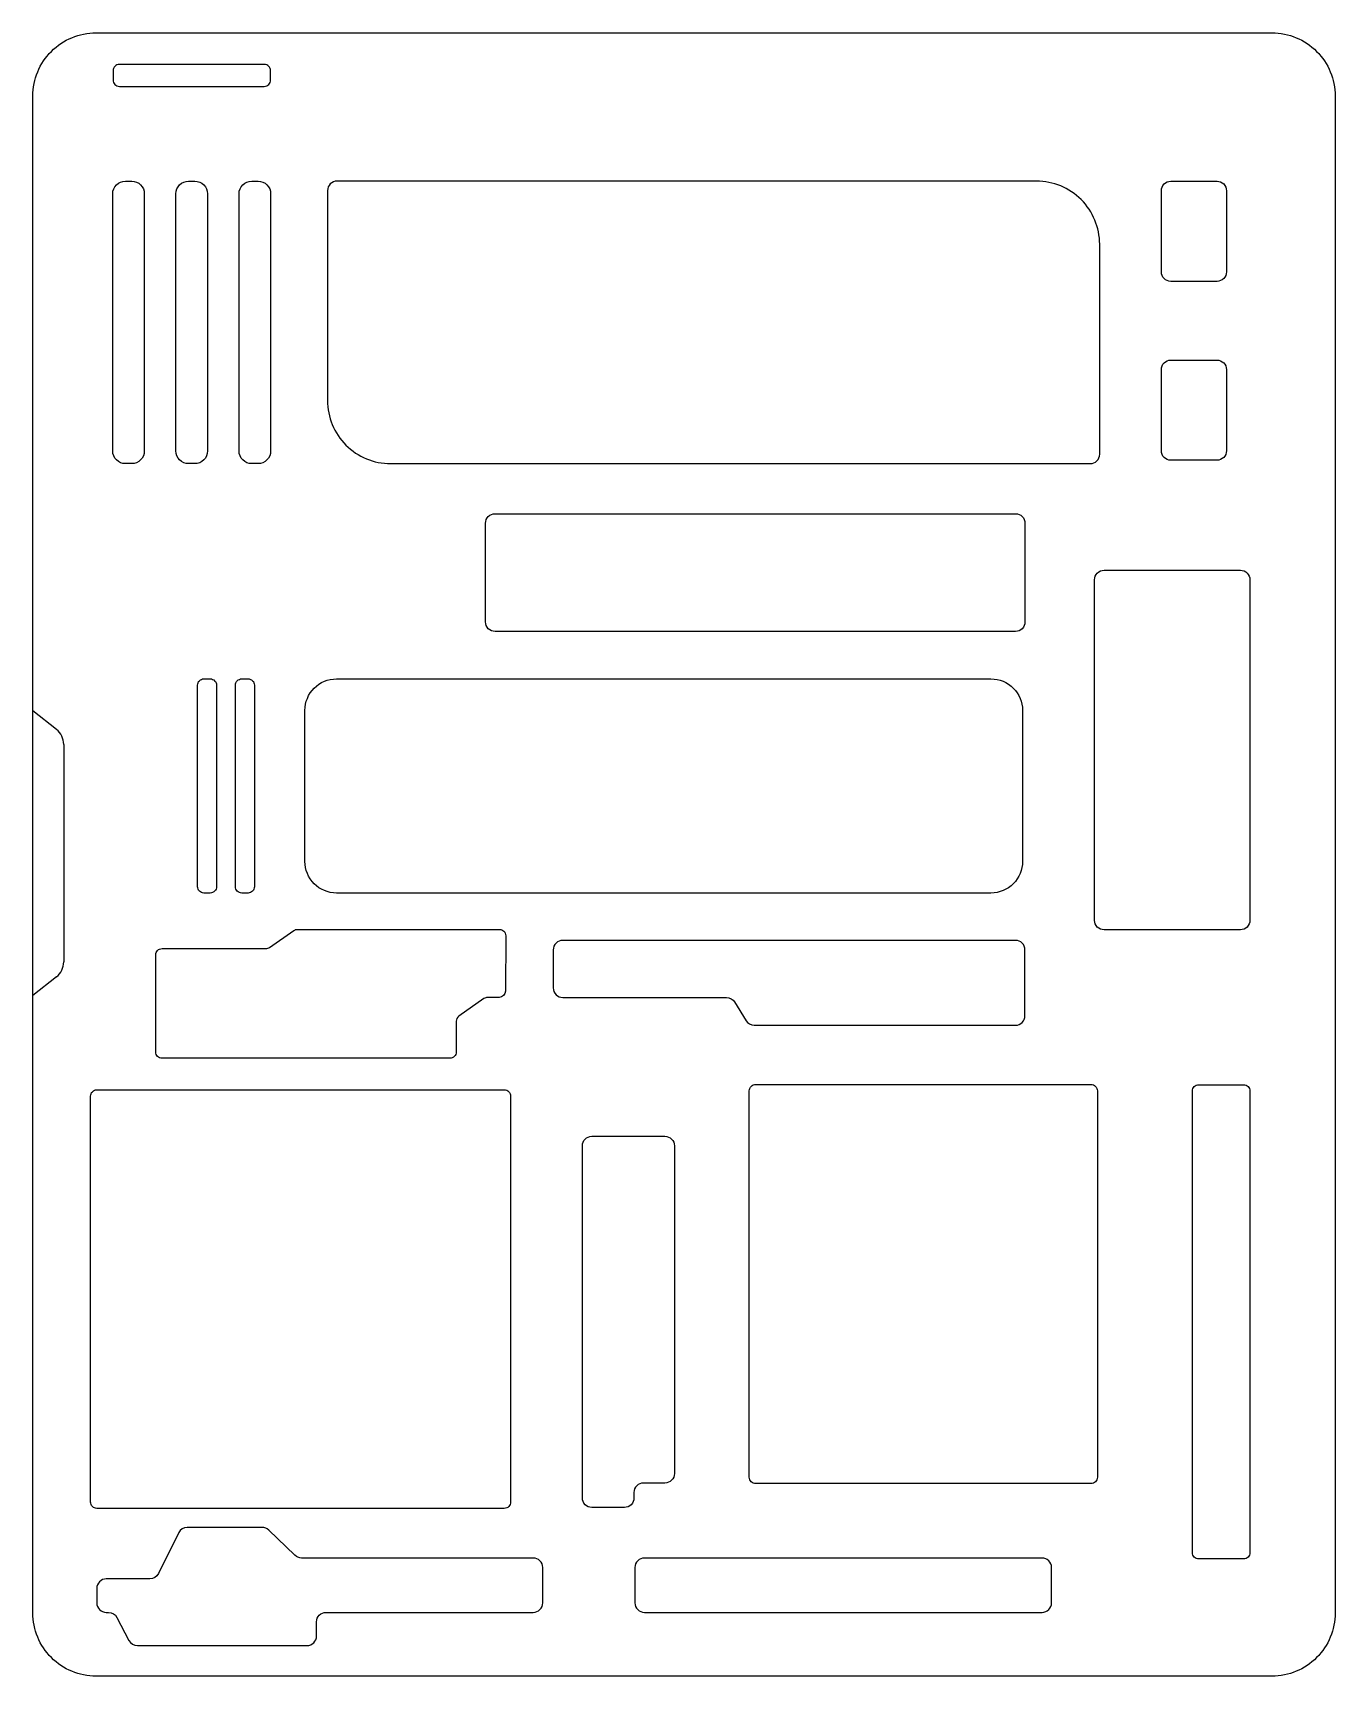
# Model space of a CAD drawing. Header units: centimetres. Extents: x -19.9 to 21.3, y -26.1 to 26.
import ezdxf

# ---------------------------------------------------------------- set-up
doc = ezdxf.new("R2010")
doc.units = ezdxf.units.CM
doc.layers.get('0').update_dxf_attribs({"linetype": 'CONTINUOUS'})

msp = doc.modelspace()

# ---------------------------------------------------------------- linework, layer by layer
for p, q in [((-19.157, 3.914), (-19.906, 4.507)), ((-18.929, 3.443), (-18.929, -3.443)), ((-19.157, -3.914), (-19.906, -4.507))]:
    msp.add_line(p, q)
for points in [[(-17.906, 25.966), (19.326, 25.966, -0.414214), (21.326, 23.966), (21.326, -24.052, -0.414214), (19.326, -26.052), (-17.906, -26.052, -0.414214), (-19.906, -24.052), (-19.906, 23.966, -0.414214)], [(-12.58, 24.964), (-17.166, 24.964, 0.414214), (-17.366, 24.764), (-17.366, 24.472, 0.414214), (-17.166, 24.272), (-12.58, 24.272, 0.414214), (-12.38, 24.472), (-12.38, 24.764, 0.414214)], [(-17.378, 12.73), (-17.378, 20.872, -0.414214), (-16.978, 21.272), (-16.778, 21.272, -0.414214), (-16.378, 20.872), (-16.378, 12.73, -0.414214), (-16.778, 12.33), (-16.978, 12.33, -0.414214)], [(-15.378, 12.73), (-15.378, 20.872, -0.414214), (-14.978, 21.272), (-14.778, 21.272, -0.414214), (-14.378, 20.872), (-14.378, 12.73, -0.414214), (-14.778, 12.33), (-14.978, 12.33, -0.414214)], [(-12.978, 21.272), (-12.778, 21.272, -0.414214), (-12.378, 20.872), (-12.378, 12.73, -0.414214), (-12.778, 12.33), (-12.978, 12.33, -0.414214), (-13.378, 12.73), (-13.378, 20.872, -0.414214)], [(11.871, 21.272), (-10.278, 21.272, 0.414214), (-10.578, 20.972), (-10.578, 14.33, 0.414214), (-8.578, 12.33), (13.571, 12.33, 0.414214), (13.871, 12.63), (13.871, 19.272, 0.414214)], [(16.124, 21.27), (17.586, 21.27, -0.414214), (17.886, 20.97), (17.886, 18.399, -0.414214), (17.586, 18.099), (16.124, 18.099, -0.414214), (15.824, 18.399), (15.824, 20.97, -0.414214)], [(16.124, 15.608), (17.586, 15.608, -0.414214), (17.886, 15.308), (17.886, 12.737, -0.414214), (17.586, 12.437), (16.124, 12.437, -0.414214), (15.824, 12.737), (15.824, 15.308, -0.414214)], [(-5.274, 10.744), (11.206, 10.744, -0.414214), (11.506, 10.444), (11.506, 7.317, -0.414214), (11.206, 7.017), (-5.274, 7.017, -0.414214), (-5.574, 7.317), (-5.574, 10.444, -0.414214)], [(14.008, 8.955), (18.328, 8.955, -0.414214), (18.628, 8.655), (18.628, -2.128, -0.414214), (18.328, -2.428), (14.008, -2.428, -0.414214), (13.708, -2.128), (13.708, 8.655, -0.414214)], [(-14.092, 5.317), (-14.092, -1.062, -0.414214), (-14.292, -1.262), (-14.492, -1.262, -0.414214), (-14.692, -1.062), (-14.692, 5.317, -0.414214), (-14.492, 5.517), (-14.292, 5.517, -0.414214)], [(-13.292, 5.517), (-13.092, 5.517, -0.414214), (-12.892, 5.317), (-12.892, -1.062, -0.414214), (-13.092, -1.262), (-13.292, -1.262, -0.414214), (-13.492, -1.062), (-13.492, 5.317, -0.414214)], [(-10.292, 5.517), (10.43, 5.517, -0.414214), (11.43, 4.517), (11.43, -0.262, -0.414214), (10.43, -1.262), (-10.292, -1.262, -0.414214), (-11.292, -0.262), (-11.292, 4.517, -0.414214)], [(-11.527, -2.413), (-5.133, -2.413, -0.41601), (-4.933, -2.615), (-4.944, -4.37, -0.412419), (-5.144, -4.569), (-5.509, -4.569, 0.153358), (-5.623, -4.604), (-6.419, -5.159, 0.245275), (-6.504, -5.323), (-6.504, -6.295, -0.414214), (-6.704, -6.495), (-15.815, -6.495, -0.414214), (-16.015, -6.295), (-16.015, -3.221, -0.414214), (-15.815, -3.021), (-12.524, -3.021, 0.153358), (-12.41, -2.985), (-11.641, -2.449, -0.153358)], [(11.506, -5.147), (11.506, -3.062, 0.414214), (11.206, -2.762), (-3.13, -2.762, 0.414214), (-3.43, -3.062), (-3.43, -4.269, 0.414214), (-3.13, -4.569), (2.055, -4.569, -0.260707), (2.311, -4.712), (2.675, -5.304, 0.260707), (2.93, -5.447), (11.206, -5.447, 0.414214)], [(-17.879, -7.493), (-4.979, -7.493, -0.414214), (-4.779, -7.693), (-4.779, -20.543, -0.414214), (-4.979, -20.743), (-17.879, -20.743, -0.414214), (-18.079, -20.543), (-18.079, -7.693, -0.414214)], [(2.977, -7.324), (13.598, -7.324, -0.414214), (13.798, -7.524), (13.798, -19.757, -0.414214), (13.598, -19.957), (2.977, -19.957, -0.414214), (2.777, -19.757), (2.777, -7.524, -0.414214)], [(17.005, -7.33), (18.428, -7.33, -0.414214), (18.628, -7.53), (18.628, -22.142, -0.414214), (18.428, -22.342), (17.005, -22.342, -0.414214), (16.805, -22.142), (16.805, -7.53, -0.414214)], [(-2.208, -8.964), (0.106, -8.964, -0.414214), (0.406, -9.264), (0.406, -19.639, -0.414214), (0.106, -19.939), (-0.575, -19.939, 0.414214), (-0.875, -20.239), (-0.875, -20.413, -0.414214), (-1.175, -20.713), (-2.208, -20.713, -0.414214), (-2.508, -20.413), (-2.508, -9.264, -0.414214)], [(-3.762, -23.733), (-3.762, -22.613, 0.414214), (-4.062, -22.313), (-11.4, -22.313, -0.19441), (-11.608, -22.228), (-12.438, -21.427, 0.19441), (-12.646, -21.343), (-15.02, -21.343, 0.285354), (-15.289, -21.51), (-15.931, -22.808, -0.285354), (-16.2, -22.975), (-17.582, -22.975, 0.414214), (-17.882, -23.275), (-17.882, -23.733, 0.414214), (-17.582, -24.033), (-17.512, -24.033, -0.278824), (-17.246, -24.194), (-16.863, -24.924, 0.278824), (-16.598, -25.084), (-11.225, -25.084, 0.414214), (-10.925, -24.784), (-10.925, -24.333, -0.414214), (-10.625, -24.033), (-4.062, -24.033, 0.414214)], [(-0.544, -24.033), (12.047, -24.033, 0.414214), (12.347, -23.733), (12.347, -22.613, 0.414214), (12.047, -22.313), (-0.544, -22.313, 0.414214), (-0.844, -22.613), (-0.844, -23.733, 0.414214)]]:
    msp.add_lwpolyline(points, format="xyb", close=True)
for centre, start, end in [((-19.529, 3.443), 0, 51.6784), ((-19.529, -3.443), -51.6784, 0)]:
    msp.add_arc(centre, 0.6, start, end)

doc.saveas('drawing.dxf')
